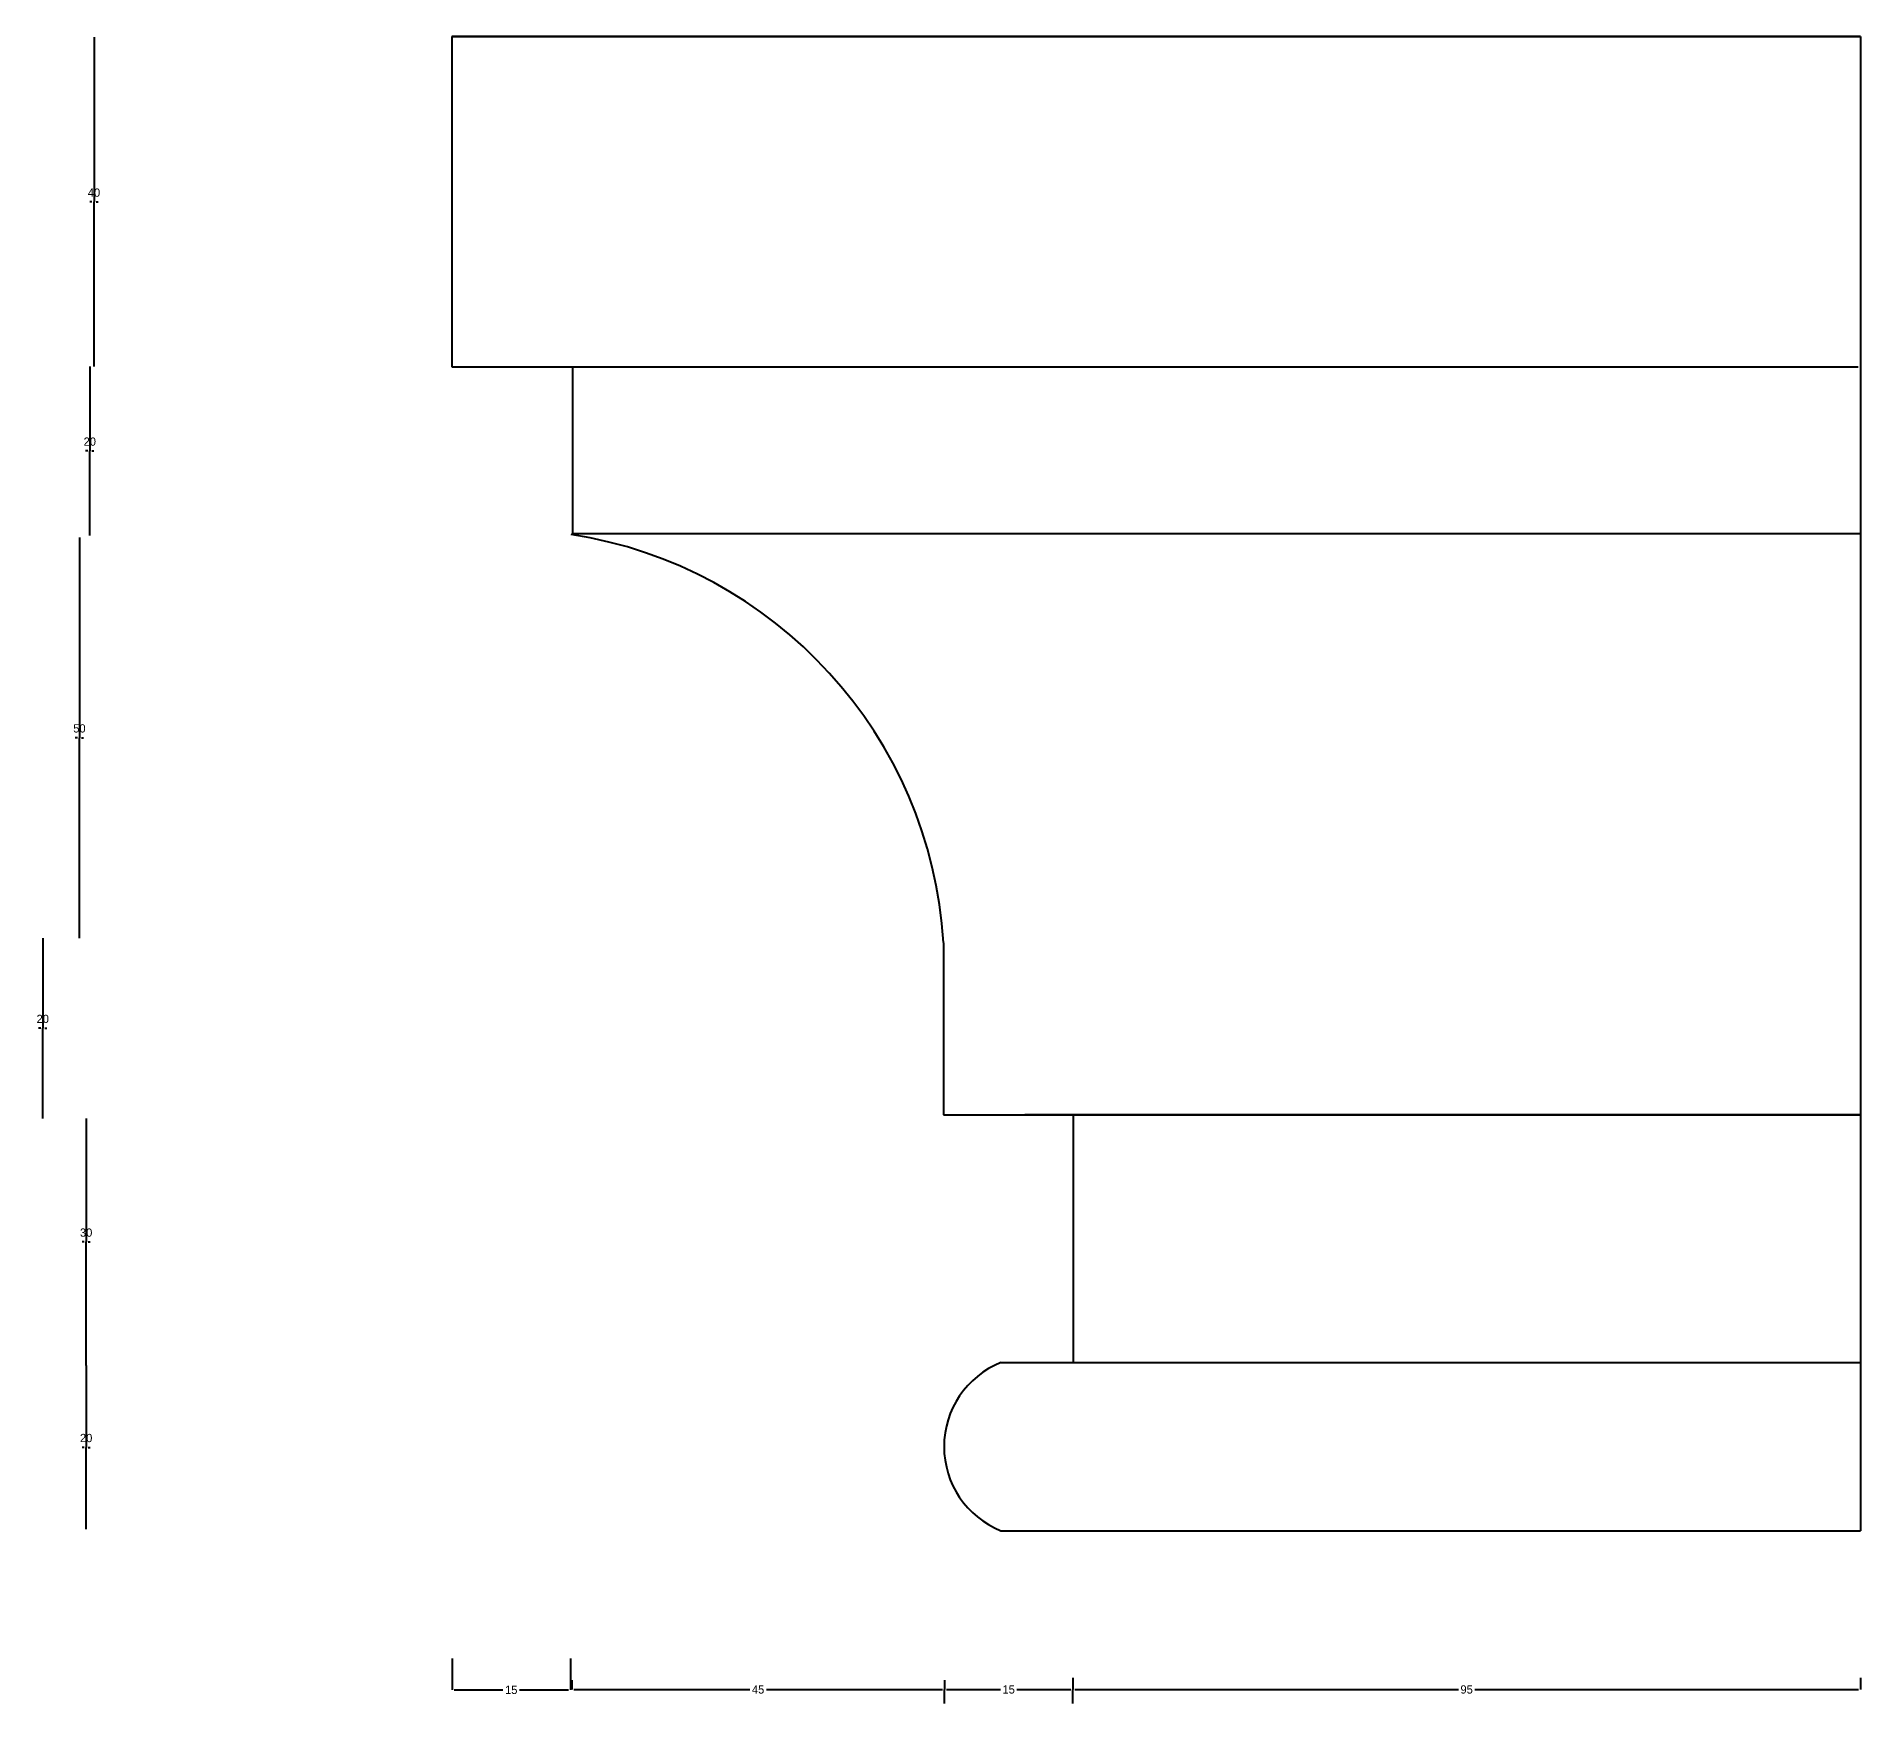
# Model space of a CAD drawing. Header units: metres. Extents: x -40 to 181, y -3 to 199.
import ezdxf

# ---------------------------------------------------------------- set-up
doc = ezdxf.new("R2010")
doc.units = ezdxf.units.M
doc.dimstyles.get("Standard").update_dxf_attribs({"dimtxt": 2.5, "dimasz": 2.5, "dimexe": 1.25, "dimexo": 0.625, "dimtad": 1, "dimcen": 2.5, "dimazin": 3, "dimtfac": 1, "dimtmove": 0, "dimatfit": 3})

# ---------------------------------------------------------------- blocks, each defined once
blk = doc.blocks.new('*D1')
for p, q in [((-32.73, 198.43), (-32.73, 178.55)), ((-32.98, 178.55), (-33.23, 178.55)), ((-32.73, 158.68), (-32.73, 178.55)), ((-32.73, 178.55), (-32.73, 178.55)), ((-32.48, 178.55), (-32.23, 178.55))]:
    blk.add_line(p, q)
at = {"layer": 'Defpoints'}
for p in [(-32.73, 198.43), (-32.73, 178.55), (-32.73, 158.68)]:
    blk.add_point(p, dxfattribs=at)
at = {"insert": (-32.73, 179.675), "char_height": 1, "attachment_point": 5}
blk.add_mtext('40', dxfattribs=at)
blk = doc.blocks.new('*D2')
for p, q in [((-33.24, 158.68), (-33.24, 148.49)), ((-33.49, 148.49), (-33.74, 148.49)), ((-33.24, 138.3), (-33.24, 148.49)), ((-33.24, 148.49), (-33.24, 148.49)), ((-32.99, 148.49), (-32.74, 148.49))]:
    blk.add_line(p, q)
at = {"layer": 'Defpoints'}
for p in [(-33.24, 158.68), (-33.24, 148.49), (-33.24, 138.3)]:
    blk.add_point(p, dxfattribs=at)
at = {"insert": (-33.24, 149.615), "char_height": 1, "attachment_point": 5}
blk.add_mtext('20', dxfattribs=at)
blk = doc.blocks.new('*D3')
for p, q in [((-34.49, 138.05), (-34.49, 113.87)), ((-34.74, 113.87), (-34.99, 113.87)), ((-34.49, 89.68), (-34.49, 113.87)), ((-34.49, 113.87), (-34.49, 113.87)), ((-34.24, 113.87), (-33.99, 113.87))]:
    blk.add_line(p, q)
at = {"layer": 'Defpoints'}
for p in [(-34.49, 138.05), (-34.49, 113.87), (-34.49, 89.68)]:
    blk.add_point(p, dxfattribs=at)
at = {"insert": (-34.49, 114.995), "char_height": 1, "attachment_point": 5}
blk.add_mtext('50', dxfattribs=at)
blk = doc.blocks.new('*D4')
for p, q in [((-38.92, 89.68), (-38.92, 78.8)), ((-39.17, 78.8), (-39.42, 78.8)), ((-38.92, 67.91), (-38.92, 78.8)), ((-38.92, 78.8), (-38.92, 78.8)), ((-38.67, 78.8), (-38.42, 78.8))]:
    blk.add_line(p, q)
at = {"layer": 'Defpoints'}
for p in [(-38.92, 89.68), (-38.92, 78.8), (-38.92, 67.91)]:
    blk.add_point(p, dxfattribs=at)
at = {"insert": (-38.92, 79.925), "char_height": 1, "attachment_point": 5}
blk.add_mtext('20', dxfattribs=at)
blk = doc.blocks.new('*D5')
for p, q in [((-33.68, 67.91), (-33.68, 53)), ((-33.93, 53), (-34.18, 53)), ((-33.68, 38.08), (-33.68, 53)), ((-33.68, 53), (-33.68, 53)), ((-33.43, 53), (-33.18, 53))]:
    blk.add_line(p, q)
at = {"layer": 'Defpoints'}
for p in [(-33.68, 67.91), (-33.68, 53), (-33.68, 38.08)]:
    blk.add_point(p, dxfattribs=at)
at = {"insert": (-33.68, 54.125), "char_height": 1, "attachment_point": 5}
blk.add_mtext('30', dxfattribs=at)
blk = doc.blocks.new('*D6')
for p, q in [((-33.68, 38.08), (-33.68, 28.2)), ((-33.93, 28.2), (-34.18, 28.2)), ((-33.68, 18.33), (-33.68, 28.2)), ((-33.68, 28.2), (-33.68, 28.2)), ((-33.43, 28.2), (-33.18, 28.2))]:
    blk.add_line(p, q)
at = {"layer": 'Defpoints'}
for p in [(-33.68, 38.08), (-33.68, 28.2), (-33.68, 18.33)]:
    blk.add_point(p, dxfattribs=at)
at = {"insert": (-33.68, 29.325), "char_height": 1, "attachment_point": 5}
blk.add_mtext('20', dxfattribs=at)
blk = doc.blocks.new('*D7')
for p, q in [((10.5, 2.73), (10.5, -1.08)), ((24.8, 2.73), (24.8, -1.08)), ((10.75, -1.08), (16.65, -1.08)), ((18.65, -1.08), (24.55, -1.08))]:
    blk.add_line(p, q)
at = {"layer": 'Defpoints'}
for p in [(10.5, 2.73), (24.8, 2.73), (10.5, -1.08)]:
    blk.add_point(p, dxfattribs=at)
at = {"insert": (17.65, -1.08), "char_height": 1, "attachment_point": 5}
blk.add_mtext('15', dxfattribs=at)
blk = doc.blocks.new('*D8')
for p, q in [((24.95, 0.09), (24.95, -1.03)), ((69.97, 0.09), (69.97, -1.03)), ((25.2, -1.03), (46.46, -1.03)), ((48.46, -1.03), (69.72, -1.03))]:
    blk.add_line(p, q)
at = {"layer": 'Defpoints'}
for p in [(24.95, 0.09), (69.97, 0.09), (24.95, -1.03)]:
    blk.add_point(p, dxfattribs=at)
at = {"insert": (47.46, -1.03), "char_height": 1, "attachment_point": 5}
blk.add_mtext('45', dxfattribs=at)
blk = doc.blocks.new('*D9')
for p, q in [((69.97, -2.72), (69.97, -1.03)), ((70.22, -1.03), (76.71, -1.03)), ((78.71, -1.03), (85.2, -1.03)), ((85.45, -2.72), (85.45, -1.03))]:
    blk.add_line(p, q)
at = {"layer": 'Defpoints'}
for p in [(69.97, -1.03), (69.97, -2.72), (85.45, -2.72)]:
    blk.add_point(p, dxfattribs=at)
at = {"insert": (77.71, -1.03), "char_height": 1, "attachment_point": 5}
blk.add_mtext('15', dxfattribs=at)
blk = doc.blocks.new('*D10')
for p, q in [((85.45, 0.37), (85.45, -1.03)), ((180.57, 0.37), (180.57, -1.03)), ((85.7, -1.03), (132.01, -1.03)), ((134.01, -1.03), (180.32, -1.03))]:
    blk.add_line(p, q)
at = {"layer": 'Defpoints'}
for p in [(85.45, 0.37), (180.57, 0.37), (85.45, -1.03)]:
    blk.add_point(p, dxfattribs=at)
at = {"insert": (133.01, -1.03), "char_height": 1, "attachment_point": 5}
blk.add_mtext('95', dxfattribs=at)

msp = doc.modelspace()

# ---------------------------------------------------------------- linework, layer by layer
for p, q in [((10.48, 198.53), (180.48, 198.53)), ((180.56, 198.53), (10.48, 198.53)), ((10.48, 198.53), (10.48, 158.64)), ((180.56, 198.53), (180.56, 18.14)), ((10.48, 158.64), (180.3, 158.64)), ((25.05, 158.72), (25.05, 138.53)), ((25.05, 138.53), (180.56, 138.53)), ((69.85, 89.13), (69.85, 68.36)), ((69.85, 68.36), (180.56, 68.36)), ((79.67, 68.38), (180.56, 68.38)), ((85.48, 68.38), (85.48, 38.38)), ((76.77, 38.43), (180.56, 38.43)), ((100.94, 38.38), (100.94, 38.43)), ((76.77, 18.14), (180.56, 18.14))]:
    msp.add_line(p, q)
for centre, radius, start, end in [((16.72, 85.8), 53.24, 3.59, 81.17), ((80.84, 28.29), 10.93, 111.83, 248.17)]:
    msp.add_arc(centre, radius, start, end)

# ---------------------------------------------------------------- dimensions: what is measured, and where the dimension line sits
for base, p1, p2, text, picture, middle in [((-32.73, 178.55), (-32.73, 198.43), (-32.73, 158.68), '40', '*D1', (-32.73, 179.675)), ((-33.24, 148.49), (-33.24, 158.68), (-33.24, 138.3), '20', '*D2', (-33.24, 149.615)), ((-34.49, 113.87), (-34.49, 138.05), (-34.49, 89.68), '50', '*D3', (-34.49, 114.995)), ((-38.92, 78.8), (-38.92, 89.68), (-38.92, 67.91), '20', '*D4', (-38.92, 79.925)), ((-33.68, 53), (-33.68, 67.91), (-33.68, 38.08), '30', '*D5', (-33.68, 54.125)), ((-33.68, 28.2), (-33.68, 38.08), (-33.68, 18.33), '20', '*D6', (-33.68, 29.325)), ((10.5, -1.08), (10.5, 2.73), (24.8, 2.73), '15', '*D7', (17.65, -1.08)), ((24.95, -1.03), (24.95, 0.09), (69.97, 0.09), '45', '*D8', (47.46, -1.03)), ((85.45, -1.03), (85.45, 0.37), (180.57, 0.37), '95', '*D10', (133.01, -1.03)), ((69.97, -1.03), (69.97, -2.72), (85.45, -2.72), '15', '*D9', (77.71, -1.03))]:
    dim = msp.add_linear_dim(base=base, p1=p1, p2=p2, text=text, dimstyle='Standard')
    dim.commit()
    dim.dimension.update_dxf_attribs({"geometry": picture, "text_midpoint": middle})

doc.saveas('drawing.dxf')
